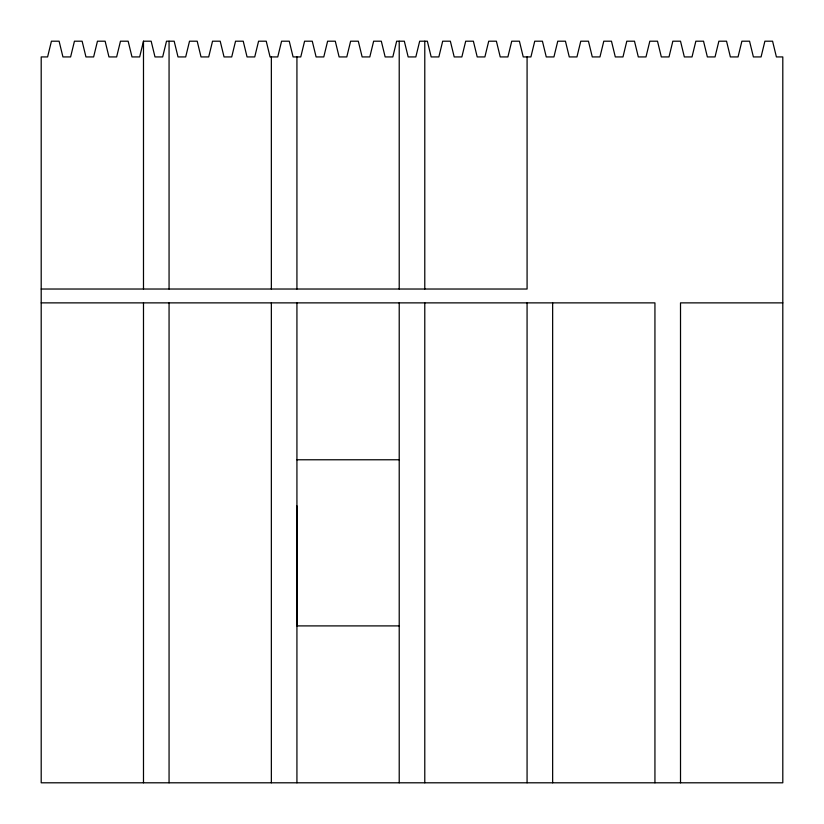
<?xml version="1.0" encoding="UTF-8"?>
<svg xmlns="http://www.w3.org/2000/svg" width="824" height="824" viewBox="0 0 824 824"><rect width="100%" height="100%" fill="white"/><g stroke="black" fill="none" stroke-linecap="round" stroke-linejoin="round"><path stroke-width="1.24" d="M296.928 782.8L296.928 302.872M399.218 782.8L399.218 302.872M143.489 41.2L139.658 56.928L131.984 56.928L128.142 41.2L120.479 41.2L116.637 56.928L108.964 56.928L105.132 41.2L97.459 41.2L93.627 56.928L85.954 56.928L82.122 41.2L74.448 41.2L70.606 56.928L62.933 56.928L59.101 41.2L51.428 41.2L47.596 56.928L41.2 56.928L41.2 782.8L782.8 782.8L782.8 56.928L776.404 56.928L772.572 41.2L764.899 41.2L761.067 56.928L753.394 56.928L749.552 41.2L741.888 41.2L738.046 56.928L730.373 56.928L726.541 41.2L718.868 41.2L715.036 56.928L707.363 56.928L703.521 41.2L695.858 41.2L692.016 56.928L684.342 56.928L680.511 41.2L672.837 41.2L669.006 56.928L661.332 56.928L657.5 41.2L649.827 41.2L645.985 56.928L638.312 56.928L634.48 41.2L626.806 41.2L622.975 56.928L615.301 56.928L611.47 41.2L603.796 41.2L599.954 56.928L592.281 56.928L588.449 41.2L580.776 41.2L576.944 56.928L569.271 56.928L565.439 41.2L557.766 41.2L553.924 56.928L546.261 56.928L542.419 41.2L534.745 41.2L530.914 56.928L523.24 56.928L519.408 41.2L511.735 41.2L507.893 56.928L500.23 56.928L496.388 41.2L488.714 41.2L484.883 56.928L477.209 56.928L473.378 41.2L465.704 41.2L461.862 56.928L454.199 56.928L450.357 41.2L442.684 41.2L438.852 56.928L431.179 56.928L427.347 41.2L419.673 41.2L415.832 56.928L408.168 56.928L404.327 41.2L396.653 41.2L392.821 56.928L385.148 56.928L381.316 41.2L373.643 41.2L369.811 56.928L362.138 56.928L358.296 41.2L350.622 41.2L346.791 56.928L339.117 56.928L335.286 41.2L327.612 41.2L323.781 56.928L316.107 56.928L312.265 41.2L304.592 41.2L300.76 56.928L293.087 56.928L289.255 41.2L281.581 41.2L277.75 56.928L270.076 56.928L266.234 41.2L258.571 41.2L254.729 56.928L247.056 56.928L243.224 41.2L235.551 41.2L231.719 56.928L224.046 56.928L220.204 41.2L212.541 41.2L208.699 56.928L201.025 56.928L197.194 41.2L189.52 41.2L185.688 56.928L178.015 56.928L174.173 41.2L166.51 41.2L162.668 56.928L154.994 56.928L151.163 41.2L143.489 41.2L143.489 289.028M41.2 289.028L527.082 289.028L527.082 56.928M41.2 302.872L654.936 302.872L654.936 782.8M782.8 302.872L680.511 302.872L680.511 782.8M296.928 459.771L399.218 459.771M399.218 625.9L296.928 625.9L296.928 505.915M552.646 302.872L552.646 782.8M527.072 302.872L527.072 782.8M424.782 41.2L424.782 289.028M424.782 302.872L424.782 782.8M399.218 41.2L399.218 289.028M296.928 56.928L296.928 289.028M271.353 56.928L271.353 289.028M271.353 302.872L271.353 782.8M169.064 41.2L169.064 289.028M169.064 302.872L169.064 782.8M143.489 302.872L143.489 782.8"/></g></svg>
